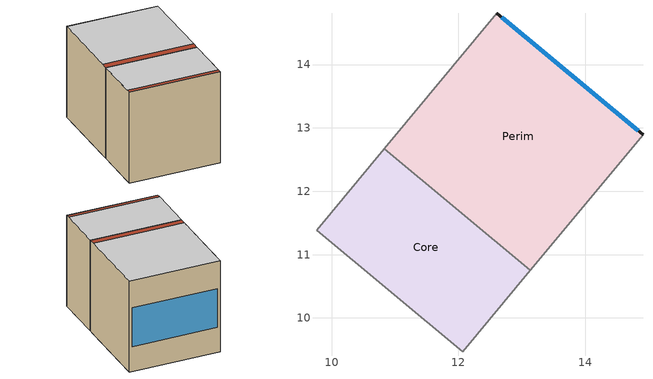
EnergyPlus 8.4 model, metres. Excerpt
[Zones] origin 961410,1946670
Perim
 floor adiabatic (Boston_Res_Inf_0): 13.27,10.92 10.96,12.83 12.61,14.81 14.91,12.89 z37.11
 floor ground (Boston_Res_Gro_0): 13.14,10.75 10.83,12.67 10.96,12.83 13.27,10.92 z37.11
 wall outside (Boston_Res_Fac_0_MS): 14.91,12.89 12.61,14.81 z37.11:40.22
 wall to Core (Boston_Res_Par_0): 10.83,12.67 13.14,10.75 z37.11:40.22
 wall adiabatic (Boston_Res_Par_0): 12.61,14.81 10.83,12.67 / 13.14,10.75 14.91,12.89 z37.11:40.22
 window (Boston_Dbl_Air_Cl): 14.84,12.96 12.68,14.75 z37.96:39.3
 ceiling adiabatic (Boston_Res_Inf_0): 12.61,14.81 10.96,12.83 13.27,10.92 14.91,12.89 z40.22
 roof outside (Boston_Res_Rof_0): 10.96,12.83 10.83,12.67 13.14,10.75 13.27,10.92 z40.22
Core
 floor adiabatic (Boston_Res_Inf_0): 12.15,9.56 9.84,11.48 10.83,12.67 13.14,10.75 z37.11
 floor ground (Boston_Res_Gro_0): 12.07,9.47 9.76,11.38 9.84,11.48 12.15,9.56 z37.11
 wall adiabatic (Boston_Res_Par_0): 10.83,12.67 9.76,11.38 12.07,9.47 13.14,10.75 z37.11:40.22
 ceiling adiabatic (Boston_Res_Inf_0): 10.83,12.67 9.84,11.48 12.15,9.56 13.14,10.75 z40.22
 roof outside (Boston_Res_Rof_0): 9.84,11.48 9.76,11.38 12.07,9.47 12.15,9.56 z40.22
[Site:GroundTemperature:BuildingSurface]
18
[Site:GroundReflectance]
0.2, 0.2, 0.2, 0.2, 0.2, 0.2, 0.2, 0.2, 0.2, 0.2, 0.2, 0.2
[Site:GroundReflectance:SnowModifier]
1, 1
[Building]
Building: North Axis [deg]=0; Terrain=Suburbs; Loads Convergence Tolerance Value=.04; Temperature Convergence Tolerance Value {deltaC}=.4; Solar Distribution   should be  FullInteriorAndExterior=FullExterior; Maximum Number of Warmup Days=25
[Construction]
Boston_Res_Thm_0: Boston_Gypsum_Plaster_0.02_Boston_Res_Thm_0, Boston_Softwood_General_0.02_Boston_Res_Thm_0, Boston_Gypsum_Plaster_0.02_Boston_Res_Thm_0
Boston_Res_Fac_0_MS: Boston_Clay_Brick_H_0.06_Boston_Res_Fac_0_MS, Boston_XPS_Board_0.02_Boston_Res_Fac_0_MS, Boston_Concrete_Block_H_0.15_Boston_Res_Fac_0_MS, Boston_Fiberglass_Batts_0.05_Boston_Res_Fac_0_MS, Boston_Gypsum_Board_0.015_Boston_Res_Fac_0_MS
Boston_Res_Par_0: Boston_Gypsum_Plaster_0.02_Boston_Res_Par_0, Boston_Softwood_General_0.02_Boston_Res_Par_0, Boston_Gypsum_Plaster_0.02_Boston_Res_Par_0
Boston_Res_Inf_0: Boston_Wood_Floor_0.02_Boston_Res_Inf_0, Boston_XPS_Board_0.01_Boston_Res_Inf_0, Boston_Plywood_Board_0.02_Boston_Res_Inf_0, Boston_Air_Floor_15cm_0.15_Boston_Res_Inf_0, Boston_Gypsum_Board_0.02_Boston_Res_Inf_0
Boston_Res_Gro_0: Boston_XPS_Board_0.02_Boston_Res_Gro_0, Boston_Concrete_RC_Dense_0.15_Boston_Res_Gro_0, Boston_Concrete_MC_Light_0.04_Boston_Res_Gro_0, Boston_Cement_Mortar_0.03_Boston_Res_Gro_0, Boston_Ceramic_Tile_0.02_Boston_Res_Gro_0
Boston_Res_Rof_0: Boston_Concrete_MC_Light_0.1_Boston_Res_Rof_0, Boston_Plywood_Board_0.02_Boston_Res_Rof_0, Boston_Fiberglass_Batts_0.12_Boston_Res_Rof_0, Boston_Air_Floor_15cm_0.1_Boston_Res_Rof_0, Boston_Gypsum_Board_0.02_Boston_Res_Rof_0
Boston_Dbl_Air_Cl: Boston_Glass_Clear_3_0.003_Boston_Dbl_Air_Cl, AIR_0.006_Boston_Dbl_Air_Cl, Boston_Glass_Clear_3_0.003_Boston_Dbl_Air_Cl
[Material] Roughness=Rough
Name | Thickness {m} | Conductivity {w/m-K} | Density {kg/m3} | Specific Heat {J/kg-K} | Thermal Emittance | Solar Absorptance | Visible Absorptance
Boston_Gypsum_Plaster_0.02_Boston_Res_Thm_0; Boston_Gypsum_Plaster_0.02_Boston_Res_Par_0 | 0.02 | 0.42 | 900 | 840 | 0.9 | 0.7 | 0.7
Boston_Softwood_General_0.02_Boston_Res_Thm_0; Boston_Softwood_General_0.02_Boston_Res_Par_0 | 0.02 | 0.13 | 496 | 1630 | 0.9 | 0.6 | 0.6
Boston_Clay_Brick_H_0.06_Boston_Res_Fac_0_MS | 0.06 | 0.41 | 1000 | 920 | 0.9 | 0.5 | 0.5
Boston_XPS_Board_0.02_Boston_Res_Fac_0_MS; Boston_XPS_Board_0.02_Boston_Res_Gro_0 | 0.02 | 0.037 | 40 | 1200 | 0.6 | 0.6 | 0.6
Boston_Concrete_Block_H_0.15_Boston_Res_Fac_0_MS | 0.15 | 1.25 | 880 | 840 | 0.9 | 0.7 | 0.7
Boston_Fiberglass_Batts_0.05_Boston_Res_Fac_0_MS | 0.05 | 0.043 | 12 | 840 | 0.9 | 0.6 | 0.6
Boston_Gypsum_Board_0.015_Boston_Res_Fac_0_MS | 0.015 | 0.16 | 950 | 840 | 0.9 | 0.6 | 0.6
Boston_Wood_Floor_0.02_Boston_Res_Inf_0 | 0.02 | 0.14 | 650 | 1200 | 0.85 | 0.6 | 0.6
Boston_XPS_Board_0.01_Boston_Res_Inf_0 | 0.01 | 0.037 | 40 | 1200 | 0.6 | 0.6 | 0.6
Boston_Plywood_Board_0.02_Boston_Res_Inf_0; Boston_Plywood_Board_0.02_Boston_Res_Rof_0 | 0.02 | 0.11 | 540 | 1880 | 0.9 | 0.7 | 0.7
Boston_Air_Floor_15cm_0.15_Boston_Res_Inf_0 | 0.15 | 0.7 | 1.2 | 1000 | 0.01 | 0.7 | 0.7
Boston_Gypsum_Board_0.02_Boston_Res_Inf_0; Boston_Gypsum_Board_0.02_Boston_Res_Rof_0 | 0.02 | 0.16 | 950 | 840 | 0.9 | 0.6 | 0.6
Boston_Concrete_RC_Dense_0.15_Boston_Res_Gro_0 | 0.15 | 1.75 | 2400 | 840 | 0.9 | 0.7 | 0.7
Boston_Concrete_MC_Light_0.04_Boston_Res_Gro_0 | 0.04 | 1.65 | 2100 | 1040 | 0.9 | 0.7 | 0.7
Boston_Cement_Mortar_0.03_Boston_Res_Gro_0 | 0.03 | 0.8 | 1900 | 840 | 0.9 | 0.8 | 0.8
Boston_Ceramic_Tile_0.02_Boston_Res_Gro_0 | 0.02 | 0.8 | 2243 | 840 | 0.9 | 0.4 | 0.4
Boston_Concrete_MC_Light_0.1_Boston_Res_Rof_0 | 0.1 | 1.65 | 2100 | 1040 | 0.9 | 0.7 | 0.7
Boston_Fiberglass_Batts_0.12_Boston_Res_Rof_0 | 0.12 | 0.043 | 12 | 840 | 0.9 | 0.6 | 0.6
Boston_Air_Floor_15cm_0.1_Boston_Res_Rof_0 | 0.1 | 0.7 | 1.2 | 1000 | 0.01 | 0.7 | 0.7
[WindowMaterial:Glazing]
Boston_Glass_Clear_3_0.003_Boston_Dbl_Air_Cl: Optical data type {SpectralAverage or Spectral}=SpectralAverage; Name of spectral data set when Optical Data Type = Spectral=SpectralAverage; Thickness {m}=0.003; Solar transmittance at normal incidence=0.83; Solar reflectance at normal incidence: front side=0.07; Solar reflectance at normal incidence: back side=0.07; Visible transmittance at normal incidence=0.89; Visible reflectance at normal incidence: front side=0.08; Visible reflectance at normal incidence: back side=0.08; IR transmittance at normal incidence=0; IR emissivity: front side=0.84; IR emissivity: back side=0.84; Conductivity {W/m-K}=0.9; Dirt Correction Factor for Solar and Visible Transmittance=1
[WindowMaterial:Gas]
AIR_0.006_Boston_Dbl_Air_Cl: Gas type (Air - Argon - Krypton - Xenon - SF6 - Custom)=AIR; Thickness {m}=0.006
[EnergyManagementSystem:Sensor] Output:Variable Index Key=Environment
Name | Output:Variable
OutdoorTemp | Site Outdoor Air Drybulb Temperature
OutdoorRelHumid | Site Outdoor Air Relative Humidity
[Zone] Rotation [deg]=0; Type=1; Multiplier=1; Zone Inside Convection Algorithm=TARP; Zone Outside Convection Algorithm=DOE-2
Name | Volume [m3] | Area [m2]
Perim | 25.9356 | 8.34415
Core | 15.587 | 5.01476
[People] Number of People Schedule=Boston_Res_Y_Occ; Number of People Calculation Method=People/Area; People per Zone Floor Area {person/m2}=0.025; Fraction Radiant=0.3; Sensible Heat Fraction=AUTOCALCULATE; Carbon Dioxide Generation Rate {m3/s-W}=3.82e-08; Enable ASHRAE 55 Comfort Warnings=No; Mean Radiant Temperature Calculation Type=ZoneAveraged; Clothing Insulation Calculation Method=DynamicClothingModelASHRAE55; Thermal Comfort Model 1 Type=AdaptiveASH55
Name | Zone or ZoneList | Activity Level Schedule | Work Efficiency Schedule | Air Velocity Schedule
People Perim | Perim | PerimPeopleActivity | PerimWorkEfficiency | PerimAirVelocity
People Core | Core | CorePeopleActivity | CoreWorkEfficiency | CoreAirVelocity
[ElectricEquipment] Schedule=Boston_Res_Y_Plg; Design Level Calculation Method=Watts/Area; Watts per Zone Floor Area [W/m2]=4; Fraction Latent=0; Fraction Radiant=.2; Fraction Lost=0
Name | Zone or ZoneList
Perim Equipment 1 | Perim
Core Equipment 1 | Core
[Lights] Schedule=Boston_Res_Y_Lgt; Design Level Calculation Method=Watts/Area; Watts per Zone Floor Area [W/m2]=7; Return Air Fraction=0; Fraction Radiant=.42; Fraction Visible=.18; Fraction Replaceable=1
Name | Zone or ZoneList
Perim General lighting | Perim
Core General lighting | Core
[ZoneControl:Thermostat]
Name | Zone or ZoneList | Control Type Schedule | Control 1
Perim Thermostat | Perim | PerimZoneControlTypeSched | Dual Setpoint - Zone Perim
Core Thermostat | Core | CoreZoneControlTypeSched | Dual Setpoint - Zone Core
[ThermostatSetpoint:DualSetpoint]
Name | Heating Setpoint Temperature Schedule | Cooling Setpoint Temperature Schedule
Dual Setpoint - Zone Perim | PerimHeating_SP_Sch | PerimCooling_SP_Sch
Dual Setpoint - Zone Core | CoreHeating_SP_Sch | CoreCooling_SP_Sch
[Zone equipment]
Perim: Perim Ideal Loads Air
Core: Core Ideal Loads Air
[ZoneHVAC:IdealLoadsAirSystem] Maximum Heating Supply Air Temperature {C}=30; Minimum Cooling Supply Air Temperature {C}=18; Maximum Heating Supply Air Humidity Ratio {kgWater/kgDryAir}=0.01; Minimum Cooling Supply Air Humidity Ratio {kgWater/kgDryAir}=0.008; Heating Limit=NoLimit; Maximum Heating Air Flow Rate [m3/s]=100; Cooling Limit=NoLimit; Maximum Cooling Air Flow Rate [m3/s]=100; Heating Availability Schedule=Boston_Res_Y_Het; Cooling Availability Schedule=Boston_Res_Y_Col; Dehumidification Control Type=None; Humidification Control Type=None; Outdoor Air Economizer Type=NoEconomizer; Heat Recovery Type=None; Sensible Heat Recovery Effectiveness=0.7; Latent Heat Recovery Effectiveness=0.65
Perim Ideal Loads Air; Core Ideal Loads Air
[ZoneInfiltration:DesignFlowRate] Schedule=On; Design Flow Rate Calculation Method=AirChanges/Hour; Air Changes per Hour {1/hr}=0.35; Constant Term Coefficient=1; Temperature Term Coefficient=0; Velocity Term Coefficient=0; Velocity Squared Term Coefficient=0
Name | Zone or ZoneList
PerimInfiltration | Perim
CoreInfiltration | Core
[WaterUse:Equipment] Flow Rate Fraction Schedule=Boston_Res_Y_Dhw
Name | Peak Flow Rate [m3/s] | Target Temperature Schedule | Hot Water Supply Temperature Schedule | Cold Water Supply Temperature Schedule
DHW Perim | 1.13573e-06 | DHW Supply Temperature Perim | DHW Supply Temperature Perim | DHW Mains Temperature Perim
DHW Core | 6.82564e-07 | DHW Supply Temperature Core | DHW Supply Temperature Core | DHW Mains Temperature Core
[InternalMass] Construction=Boston_Res_Thm_0
Name | Name of Associated Thermal Zone | Total area exposed to Zone [m2]
PerimInternalMass | Perim | 7.50974
CoreInternalMass | Core | 4.51328
[Schedule:Constant]
On: 1
PerimPeopleActivity; CorePeopleActivity: Any Number, 125.28
PerimAirVelocity; CoreAirVelocity: Any Number, 0.2
PerimWorkEfficiency; CoreWorkEfficiency: Any Number, 0
PerimHeating_SP_Sch; CoreHeating_SP_Sch: 20
PerimCooling_SP_Sch; CoreCooling_SP_Sch: 24
PerimZoneControlTypeSched; CoreZoneControlTypeSched: 4
DHW Supply Temperature Perim; DHW Supply Temperature Core: 55
DHW Mains Temperature Perim; DHW Mains Temperature Core: 16
[Schedule:Year]
Boston_Res_Y_Occ: Fraction, Boston_Res_Y_Occ0, 1, 1, 12, 31
Boston_Res_Y_Dhw: Fraction, Boston_Res_Y_Dhw0, 1, 1, 12, 31
Boston_Res_Y_Lgt: Fraction, Boston_Res_Y_Lgt0, 1, 1, 12, 31
Boston_Res_Y_Plg: Fraction, Boston_Res_Y_Plg0, 1, 1, 12, 31
Boston_Res_Y_Het: Fraction, Boston_Res_Y_Het0, 1, 1, 4, 30, Boston_Res_Y_Het1, 5, 1, 9, 30, Boston_Res_Y_Het2, 10, 1, 12, 31
Boston_Res_Y_Col: Fraction, Boston_Res_Y_Col0, 1, 1, 6, 30, Boston_Res_Y_Col1, 7, 1, 9, 30, Boston_Res_Y_Col2, 10, 1, 12, 31
[Schedule:Week:Daily]
Boston_Res_Y_Occ0: Boston_Res_D_Occ_WE, Boston_Res_D_Occ_WD, Boston_Res_D_Occ_WD, Boston_Res_D_Occ_WD, Boston_Res_D_Occ_WD, Boston_Res_D_Occ_WD, Boston_Res_D_Occ_WE, Boston_Res_D_Occ_WE, Boston_Res_D_Occ_WD, Boston_Res_D_Occ_WD, Boston_Res_D_Occ_WD, Boston_Res_D_Occ_WD
Boston_Res_Y_Dhw0: Boston_Res_D_Dhw_WE, Boston_Res_D_Dhw_WD, Boston_Res_D_Dhw_WD, Boston_Res_D_Dhw_WD, Boston_Res_D_Dhw_WD, Boston_Res_D_Dhw_WD, Boston_Res_D_Dhw_WE, Boston_Res_D_Dhw_WE, Boston_Res_D_Dhw_WD, Boston_Res_D_Dhw_WD, Boston_Res_D_Dhw_WD, Boston_Res_D_Dhw_WD
Boston_Res_Y_Lgt0: Boston_Res_D_Lgt_WE, Boston_Res_D_Lgt_WD, Boston_Res_D_Lgt_WD, Boston_Res_D_Lgt_WD, Boston_Res_D_Lgt_WD, Boston_Res_D_Lgt_WD, Boston_Res_D_Lgt_WE, Boston_Res_D_Lgt_WE, Boston_Res_D_Lgt_WD, Boston_Res_D_Lgt_WD, Boston_Res_D_Lgt_WD, Boston_Res_D_Lgt_WD
Boston_Res_Y_Plg0: Boston_Res_D_Plg_WE, Boston_Res_D_Plg_WD, Boston_Res_D_Plg_WD, Boston_Res_D_Plg_WD, Boston_Res_D_Plg_WD, Boston_Res_D_Plg_WD, Boston_Res_D_Plg_WE, Boston_Res_D_Plg_WE, Boston_Res_D_Plg_WD, Boston_Res_D_Plg_WD, Boston_Res_D_Plg_WD, Boston_Res_D_Plg_WD
Boston_Res_Y_Het0; Boston_Res_Y_Het2: Boston_Res_D_Het_WE, Boston_Res_D_Het_WD, Boston_Res_D_Het_WD, Boston_Res_D_Het_WD, Boston_Res_D_Het_WD, Boston_Res_D_Het_WD, Boston_Res_D_Het_WE, Boston_Res_D_Het_WE, Boston_Res_D_Het_WD, Boston_Res_D_Het_WD, Boston_Res_D_Het_WD, Boston_Res_D_Het_WD
Boston_Res_Y_Het1; Boston_Res_Y_Col0; Boston_Res_Y_Col2: Boston_Res_D_Off, Boston_Res_D_Off, Boston_Res_D_Off, Boston_Res_D_Off, Boston_Res_D_Off, Boston_Res_D_Off, Boston_Res_D_Off, Boston_Res_D_Off, Boston_Res_D_Off, Boston_Res_D_Off, Boston_Res_D_Off, Boston_Res_D_Off
Boston_Res_Y_Col1: Boston_Res_D_Col_WE, Boston_Res_D_Col_WD, Boston_Res_D_Col_WD, Boston_Res_D_Col_WD, Boston_Res_D_Col_WD, Boston_Res_D_Col_WD, Boston_Res_D_Col_WE, Boston_Res_D_Col_WE, Boston_Res_D_Col_WD, Boston_Res_D_Col_WD, Boston_Res_D_Col_WD, Boston_Res_D_Col_WD
[Schedule:Day:Hourly]
Boston_Res_D_Occ_WD: Fraction, 1, 1, 1, 1, 1, 1, 1, 0.7, 0.3, 0.3, 0.3, 0.3, 0.3, 0.3, 0.3, 0.3, 0.3, 0.7, 1, 1, 1, 1, 1, 1
Boston_Res_D_Occ_WE: Fraction, 1, 1, 1, 1, 1, 1, 1, 1, 1, 1, 0.7, 0.7, 0.7, 0.7, 0.7, 0.3, 0.3, 0.3, 0.3, 0.7, 0.7, 1, 1, 1
Boston_Res_D_Dhw_WD; Boston_Res_D_Dhw_WE: Fraction, 0, 0, 0, 0, 0, 0, 1, 1, 1, 0, 0, 0, 0, 0, 0, 0, 0, 0, 0, 0, 1, 1, 0, 0
Boston_Res_D_Lgt_WD: Fraction, 0, 0, 0, 0, 0, 0, 0.2, 0.5, 0.5, 0.2, 0.2, 0, 0, 0, 0, 0, 0, 0, 0.5, 0.8, 0.8, 0.8, 0.8, 0.2
Boston_Res_D_Lgt_WE: Fraction, 0, 0, 0, 0, 0, 0, 0, 0, 0.2, 0.5, 0.2, 0, 0, 0, 0, 0, 0, 0, 0.5, 0.8, 0.8, 0.8, 0.8, 0.2
Boston_Res_D_Plg_WD: Fraction, 0.2, 0.2, 0.2, 0.2, 0.2, 0.2, 0.6, 0.6, 0.4, 0.4, 0.4, 0.4, 0.4, 0.4, 0.4, 0.4, 0.4, 0.6, 1, 1, 0.8, 0.8, 0.6, 0.6
Boston_Res_D_Plg_WE: Fraction, 0.2, 0.2, 0.2, 0.2, 0.2, 0.2, 0.2, 0.2, 0.6, 0.6, 0.6, 0.6, 0.6, 0.6, 0.6, 0.2, 0.2, 0.2, 0.2, 1, 1, 0.8, 0.8, 0.6
Boston_Res_D_Het_WD; Boston_Res_D_Het_WE: Fraction, 1, 1, 1, 1, 1, 1, 1, 1, 1, 1, 1, 1, 1, 1, 1, 1, 1, 1, 1, 1, 1, 1, 1, 1
Boston_Res_D_Off: Fraction, 0, 0, 0, 0, 0, 0, 0, 0, 0, 0, 0, 0, 0, 0, 0, 0, 0, 0, 0, 0, 0, 0, 0, 0
Boston_Res_D_Col_WD; Boston_Res_D_Col_WE: Fraction, 0, 0, 0, 0, 0, 0, 0, 0, 0, 0, 0, 0, 0, 0, 1, 1, 1, 1, 1, 1, 1, 1, 0, 0
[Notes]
----  This file was generated with Archsim v.4.3.1.0
-------------------------ERL SENSORS--------------------------
Boston_Res_Thm_0 Type: Facade
